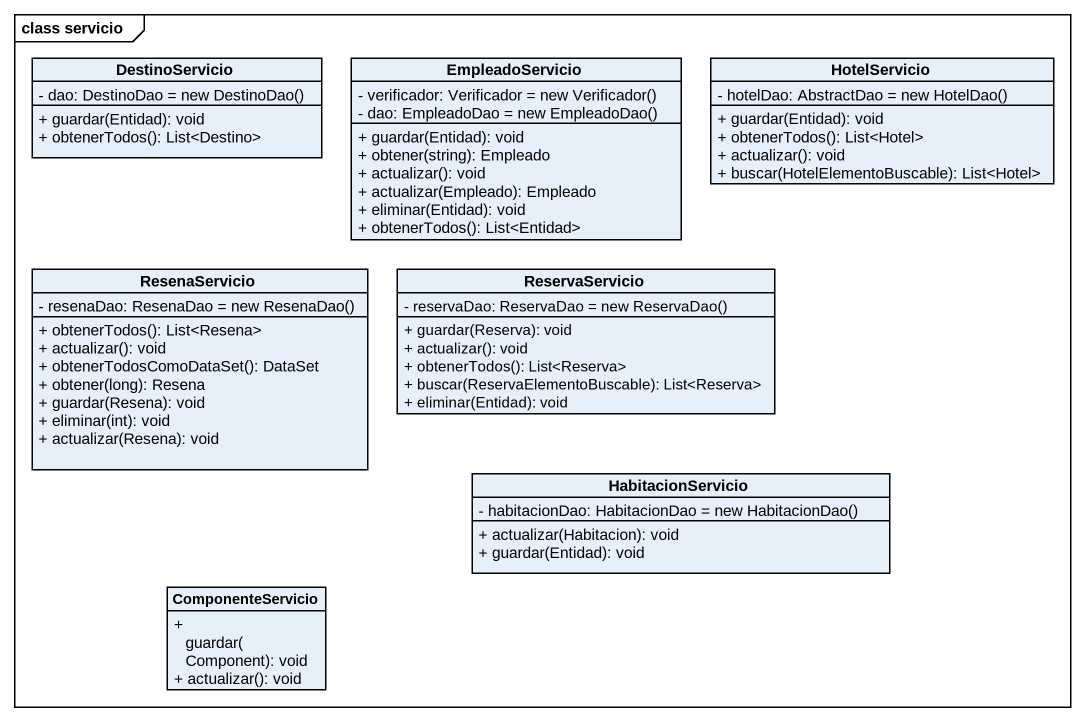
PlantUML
@startuml
mainframe class servicio
hide circle
hide empty members
skinparam classAttributeIconSize 0
class DestinoServicio {
  {field} - dao: DestinoDao = new DestinoDao()
  + guardar(Entidad): void
  + obtenerTodos(): List<Destino>
}
class EmpleadoServicio {
  {field} - verificador: Verificador = new Verificador()
  {field} - dao: EmpleadoDao = new EmpleadoDao()
  + guardar(Entidad): void
  + obtener(string): Empleado
  + actualizar(): void
  + actualizar(Empleado): Empleado
  + eliminar(Entidad): void
  + obtenerTodos(): List<Entidad>
}
class HotelServicio {
  {field} - hotelDao: AbstractDao = new HotelDao()
  + guardar(Entidad): void
  + obtenerTodos(): List<Hotel>
  + actualizar(): void
  + buscar(HotelElementoBuscable): List<Hotel>
}
class ResenaServicio {
  {field} - resenaDao: ResenaDao = new ResenaDao()
  + obtenerTodos(): List<Resena>
  + actualizar(): void
  + obtenerTodosComoDataSet(): DataSet
  + obtener(long): Resena
  + guardar(Resena): void
  + eliminar(int): void
  + actualizar(Resena): void
}
class ReservaServicio {
  {field} - reservaDao: ReservaDao = new ReservaDao()
  + guardar(Reserva): void
  + actualizar(): void
  + obtenerTodos(): List<Reserva>
  + buscar(ReservaElementoBuscable): List<Reserva>
  + eliminar(Entidad): void
}
class HabitacionServicio {
  {field} - habitacionDao: HabitacionDao = new HabitacionDao()
  + actualizar(Habitacion): void
  + guardar(Entidad): void
}
class ComponenteServicio {
  + guardar(Component): void
  + actualizar(): void
}
@enduml
